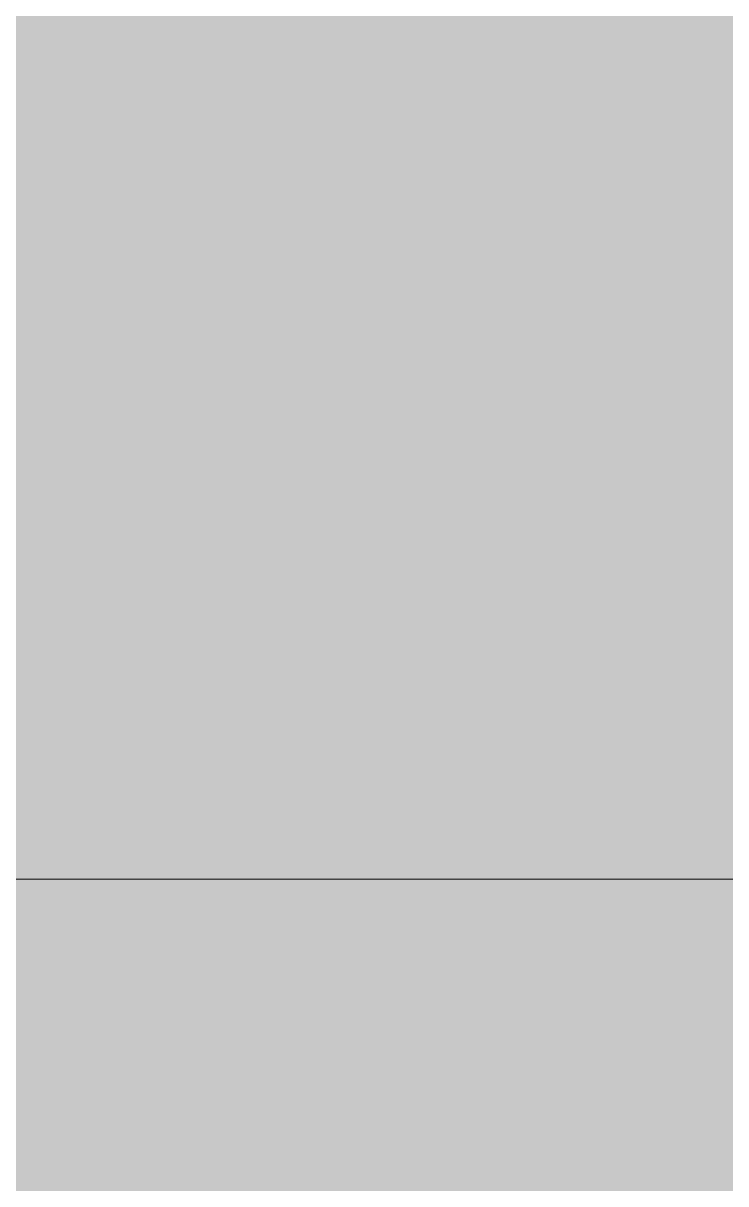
# Model space of a CAD drawing. Header units: inches. Extents: x -4266 to -1814, y 9706 to 12441.
# Drawn here: x -3277.4 to -3276.066, y 10933.611 to 10935.815 of the extents above; entities that cross this region are included whole.
import ezdxf

# ---------------------------------------------------------------- set-up
doc = ezdxf.new("R2010")
doc.units = ezdxf.units.IN
doc.header["$MEASUREMENT"] = 0
for name, color, linetype, lineweight in [('0-1', 7, 'Continuous', 5), ('0-3', 7, 'Continuous', 9), ('A-DETL-GENF-2', 253, 'Continuous', 9), ('A-WALL-4', 254, 'Continuous', 5)]:
    doc.layers.add(name, color=color, linetype=linetype, lineweight=lineweight)

# ---------------------------------------------------------------- blocks, each defined once
blk = doc.blocks.new('gold flame spirea 26749 - gold flame spirea 26749-V169-FLOOR PLAN - 1ST FLOOR')
at = {"layer": 'A-DETL-GENF-2'}
for p, q in [((-14.6178, 0), (-14.7712, 0)), ((-14.5956, 0), (-14.7289, 0)), ((-14.7091, 0), (-14.5588, 0)), ((-14.703, 0), (-14.4375, 0)), ((-14.4687, 0), (-14.6178, 0)), ((-14.4624, 0), (-14.5956, 0)), ((-14.5588, 0), (-14.4034, 0)), ((-14.3372, 0), (-14.4748, 0)), ((-14.4748, 0), (-14.4423, 0)), ((-14.3144, 0), (-14.4687, 0)), ((-14.3294, 0), (-14.4624, 0)), ((-14.4423, 0), (-14.4215, 0)), ((-14.4375, 0), (-14.1933, 0)), ((-14.4215, 0), (-14.4078, 0)), ((-14.4078, 0), (-14.3964, 0)), ((-14.4034, 0), (-14.2382, 0)), ((-14.3964, 0), (-14.3826, 0)), ((-14.3826, 0), (-14.3618, 0)), ((-14.3618, 0), (-14.3294, 0)), ((-14.2144, 0), (-14.3372, 0)), ((-14.1452, 0), (-14.3144, 0)), ((-14.2382, 0), (-14.2197, 0)), ((-14.2197, 0), (-14.1941, 0)), ((-14.0998, 0), (-14.2144, 0)), ((-14.1941, 0), (-14.1535, 0)), ((-14.1933, 0), (-13.7123, 0)), ((-14.1535, 0), (-14.0898, 0)), ((-14.1243, 0), (-14.1452, 0)), ((-14.0815, 0), (-14.1243, 0)), ((-13.8672, 0), (-14.0998, 0)), ((-14.0898, 0), (-13.995, 0)), ((-14.0166, 0), (-14.0815, 0)), ((-13.9299, 0), (-14.0166, 0)), ((-13.995, 0), (-13.6799, 0)), ((-13.8216, 0), (-13.9299, 0)), ((-13.7357, 0), (-13.8672, 0)), ((-13.5403, 0), (-13.8216, 0)), ((-13.5849, 0), (-13.7357, 0)), ((-13.7123, 0), (-13.4472, 0)), ((-13.6799, 0), (-13.6131, 0)), ((-12.4701, 0), (-13.6333, 0)), ((-13.6333, 0), (-13.5956, 0)), ((-13.6131, 0), (-13.5663, 0)), ((-13.5956, 0), (-13.5823, 0)), ((-13.5899, 0), (-13.5913, 0)), ((-13.5913, 0), (-13.578, 0)), ((-13.5837, 0), (-13.5899, 0)), ((-12.5845, 0), (-13.5849, 0)), ((-13.5823, 0), (-13.5837, 0)), ((-13.578, 0), (-13.5403, 0)), ((-13.5663, 0), (-13.5275, 0)), ((-13.5275, 0), (-13.4849, 0)), ((-13.4849, 0), (-13.4265, 0)), ((-13.4472, 0), (-13.2888, 0)), ((-13.4265, 0), (-13.3404, 0)), ((-13.3404, 0), (-13.2146, 0))]:
    blk.add_line(p, q, dxfattribs=at)
blk = doc.blocks.new('CTR - 1st Phase - Shell_rvt-1-FLOOR PLAN - 1ST FLOOR')
at = {"layer": 'A-WALL-4'}
blk.add_hatch(color=256, dxfattribs=at).paths.add_polyline_path([(-3273.5237, 10928.1894), (-3273.5237, 10940.1894), (-3277.7737, 10940.1894), (-3277.7737, 10928.1894)], flags=0)
at = {"layer": '0-3', "rotation": 180}
blk.add_blockref('gold flame spirea 26749 - gold flame spirea 26749-V169-FLOOR PLAN - 1ST FLOOR', (-3290.7237, 10934.1894), dxfattribs=at)

msp = doc.modelspace()

# ---------------------------------------------------------------- block references
at = {"layer": '0-1'}
msp.add_blockref('CTR - 1st Phase - Shell_rvt-1-FLOOR PLAN - 1ST FLOOR', (0, 0), dxfattribs=at)

doc.saveas('drawing.dxf')
